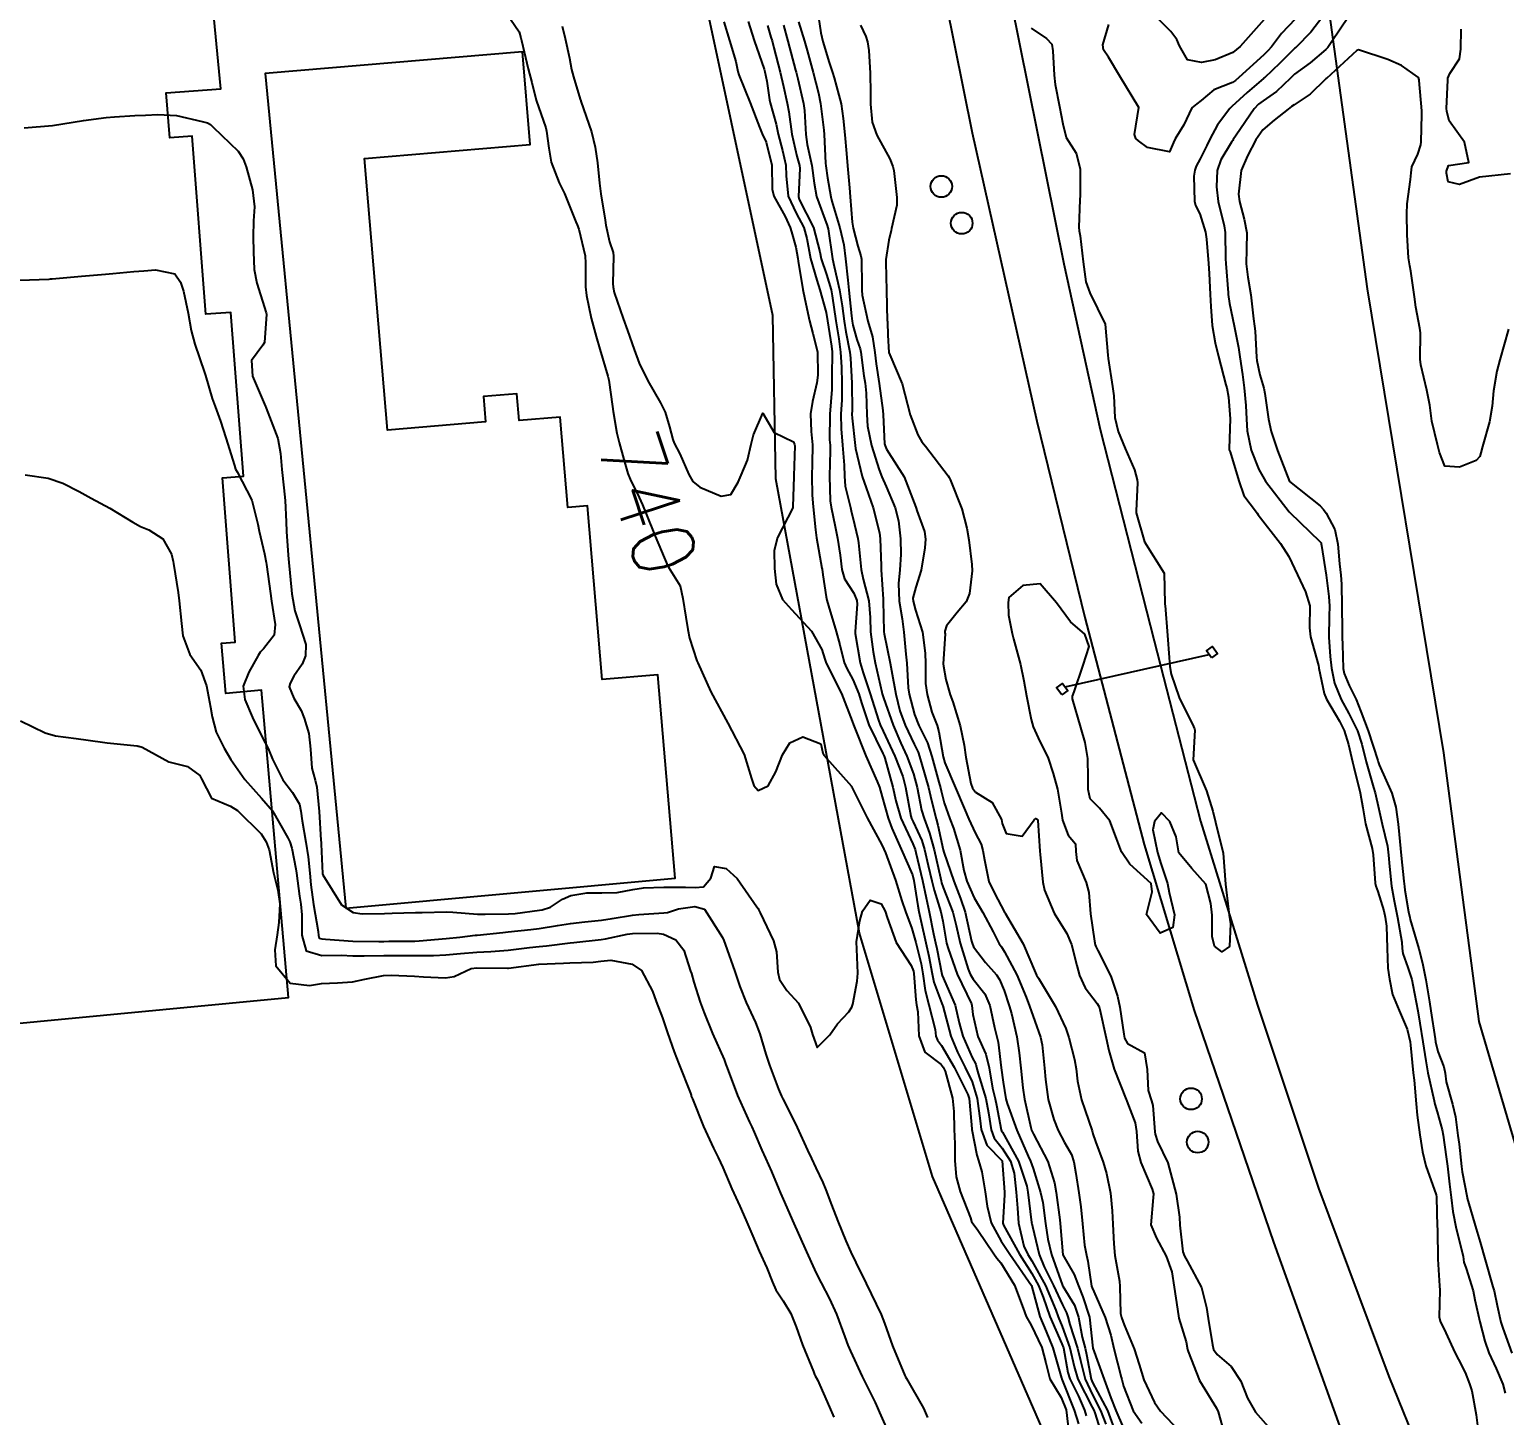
# Model space of a CAD drawing. Header units: metres. Extents: x 307586 to 320046, y 7427249 to 7434250.
# Drawn here: x 314312.2 to 314407.2, y 7432411.5 to 7432500.8 of the extents above; entities that cross this region are included whole.
import ezdxf
from ezdxf.enums import TextEntityAlignment as Align

# ---------------------------------------------------------------- set-up
doc = ezdxf.new("R2010")
doc.units = ezdxf.units.M
doc.header["$MEASUREMENT"] = 0
for name, color, linetype in [('Cotas', 45, 'Continuous'), ('Curvas de Nivel 1m', 11, 'Continuous'), ('Curvas de Nivel 5m', 15, 'Continuous'), ('Divisa', 42, 'FENCELINE2'), ('Edificações', 30, 'Continuous'), ('Linha Férrea', 20, 'Continuous'), ('Portico', 45, 'Continuous'), ('Postes', 20, 'Continuous')]:
    doc.layers.add(name, color=color, linetype=linetype)
doc.styles.add('Style-STANDARD', font='STANDARD.shx')
doc.linetypes.add('FENCELINE2', pattern='A,0.25,-0.1,[132,ltypeshp.shx,S=0.1,R=0,X=-0.1,Y=0],-0.1,1', length=1.45)

msp = doc.modelspace()

# ---------------------------------------------------------------- linework, layer by layer
at = {"layer": 'Curvas de Nivel 1m', "flags": 128}
for points, elevation in [([(314362.96, 7432502.048), (314363.169, 7432500.594), (314363.293, 7432500.044), (314363.693, 7432498.696), (314363.915, 7432498.038), (314364.024, 7432497.692), (314364.466, 7432496.032), (314364.613, 7432495.071), (314364.718, 7432494.029), (314364.822, 7432492.831), (314364.878, 7432492.027), (314365.012, 7432490.613), (314365.064, 7432490.025), (314365.188, 7432488.404), (314365.253, 7432488.023), (314365.551, 7432486.856), (314365.754, 7432486.226), (314365.784, 7432486.016), (314365.804, 7432484.294), (314365.809, 7432484.016), (314365.838, 7432483.696), (314366.204, 7432482.009), (314366.486, 7432481.008), (314366.637, 7432480.003), (314366.723, 7432479.258), (314366.927, 7432477.998), (314367.168, 7432476.252), (314367.19, 7432475.992), (314367.273, 7432474.123), (314367.302, 7432473.991), (314367.4, 7432473.774), (314368.528, 7432471.978), (314369.288, 7432470.037), (314369.305, 7432469.97), (314369.351, 7432469.813), (314369.84, 7432468.465), (314369.91, 7432467.961), (314369.878, 7432467.409), (314369.633, 7432465.965), (314369.292, 7432464.88), (314369.097, 7432464.159), (314369.107, 7432463.972), (314369.274, 7432463.384), (314369.718, 7432461.963), (314369.899, 7432460.62), (314369.904, 7432459.96), (314369.921, 7432458.661), (314370.018, 7432457.958), (314370.321, 7432456.828), (314370.657, 7432455.948), (314370.781, 7432455.548), (314371.055, 7432453.942), (314371.157, 7432453.555), (314371.854, 7432451.933), (314372.414, 7432450.633), (314372.701, 7432449.924), (314373.104, 7432449.034), (314373.49, 7432448.307), (314373.616, 7432447.912), (314373.704, 7432447.29), (314373.999, 7432445.906), (314374.342, 7432445.187), (314375.031, 7432443.89), (314375.043, 7432443.87), (314376.207, 7432441.878), (314376.994, 7432440.02), (314377.06, 7432439.869), (314377.185, 7432439.674), (314378.297, 7432437.857), (314378.952, 7432436.427), (314379.147, 7432435.847), (314379.514, 7432434.426), (314379.625, 7432433.839), (314379.717, 7432433.032), (314379.962, 7432431.834), (314380.201, 7432431.146), (314380.646, 7432429.823), (314380.698, 7432429.65), (314380.866, 7432429.148), (314381.358, 7432427.815), (314381.577, 7432427.078), (314381.832, 7432425.81), (314381.944, 7432424.677), (314381.994, 7432423.808), (314382.051, 7432422.54), (314382.122, 7432421.807), (314382.413, 7432420.147), (314382.444, 7432419.803), (314382.474, 7432418.064), (314382.542, 7432417.802), (314382.726, 7432417.334), (314383.365, 7432415.79), (314383.69, 7432414.782), (314383.986, 7432413.78), (314384.661, 7432412.313), (314385.055, 7432411.766), (314386.636, 7432410.09)], 733), ([(314356.906, 7432501.304), (314357.28, 7432500.116), (314357.693, 7432498.755), (314357.825, 7432498.109), (314357.89, 7432497.899), (314358.607, 7432496.101), (314359.218, 7432494.523), (314359.394, 7432494.092), (314359.635, 7432493.552), (314360.008, 7432492.084), (314360.038, 7432490.524), (314360.137, 7432490.082), (314360.878, 7432488.765), (314361.199, 7432488.065), (314361.269, 7432487.773), (314361.55, 7432486.786), (314361.687, 7432486.059), (314361.713, 7432485.887), (314362.008, 7432484.055), (314362.14, 7432483.427), (314362.445, 7432482.05), (314362.659, 7432481.222), (314362.947, 7432480.045), (314362.969, 7432478.534), (314362.898, 7432478.046), (314362.633, 7432476.846), (314362.51, 7432476.049), (314362.549, 7432474.911), (314362.626, 7432474.048), (314362.61, 7432472.822), (314362.591, 7432472.048), (314362.612, 7432470.796), (314362.664, 7432470.047), (314362.822, 7432468.561), (314362.881, 7432468.045), (314363.237, 7432466.107), (314363.252, 7432466.041), (314363.299, 7432465.662), (314363.504, 7432464.256), (314363.548, 7432464.036), (314363.65, 7432463.662), (314364.152, 7432462.027), (314364.388, 7432461.166), (314364.668, 7432460.018), (314364.839, 7432459.626), (314365.222, 7432458.93), (314365.616, 7432458.006), (314365.792, 7432457.416), (314366.251, 7432455.999), (314367.165, 7432454.154), (314367.246, 7432453.989), (314367.297, 7432453.852), (314367.808, 7432451.983), (314368, 7432451.106), (314368.323, 7432449.978), (314369.096, 7432448.326), (314369.21, 7432448.084), (314369.247, 7432447.968), (314369.294, 7432447.763), (314369.712, 7432445.96), (314369.949, 7432444.854), (314370.158, 7432443.953), (314370.436, 7432442.534), (314370.56, 7432441.947), (314370.641, 7432441.577), (314370.96, 7432439.94), (314370.967, 7432439.915), (314370.992, 7432439.851), (314371.815, 7432437.932), (314372.083, 7432436.802), (314372.313, 7432435.926), (314372.929, 7432434.562), (314373.148, 7432434.139), (314373.204, 7432433.916), (314373.299, 7432433.533), (314373.793, 7432431.907), (314373.975, 7432430.995), (314374.141, 7432429.901), (314374.34, 7432429.371), (314374.861, 7432428.706), (314375.386, 7432427.885), (314375.622, 7432427.102), (314375.764, 7432425.881), (314375.836, 7432424.856), (314375.915, 7432423.879), (314376.258, 7432422.398), (314376.516, 7432421.873), (314376.769, 7432421.454), (314377.655, 7432419.861), (314378.309, 7432418.282), (314378.464, 7432417.853), (314378.724, 7432417.231), (314379.218, 7432415.842), (314379.493, 7432414.64), (314379.736, 7432413.834), (314380.656, 7432412.015), (314380.754, 7432411.819), (314380.821, 7432411.649), (314381.399, 7432409.812)], 738), ([(314358.492, 7432501.336), (314358.869, 7432500.098), (314359.512, 7432498.266), (314359.565, 7432498.091), (314359.677, 7432497.496), (314359.864, 7432496.286), (314359.908, 7432496.086), (314360.291, 7432494.722), (314360.423, 7432494.078), (314360.691, 7432493.01), (314360.902, 7432492.071), (314360.927, 7432491.391), (314361.059, 7432490.068), (314361.577, 7432488.982), (314362.068, 7432488.055), (314362.262, 7432487.347), (314362.505, 7432486.05), (314362.907, 7432484.668), (314363.093, 7432484.044), (314363.501, 7432482.582), (314363.606, 7432482.039), (314363.857, 7432480.416), (314363.887, 7432480.036), (314363.878, 7432478.456), (314363.882, 7432478.036), (314363.871, 7432477.609), (314363.753, 7432476.035), (314363.732, 7432474.361), (314363.758, 7432474.035), (314363.773, 7432473.659), (314363.72, 7432472.035), (314363.77, 7432470.447), (314363.831, 7432470.033), (314364.099, 7432468.787), (314364.244, 7432468.026), (314364.407, 7432466.933), (314364.519, 7432466.022), (314364.699, 7432465.421), (314365.288, 7432464.495), (314365.496, 7432464.008), (314365.516, 7432463.771), (314365.374, 7432462.009), (314365.377, 7432461.883), (314365.71, 7432460.005), (314365.886, 7432459.344), (314366.347, 7432457.999), (314366.886, 7432456.294), (314366.992, 7432455.992), (314367.179, 7432455.593), (314367.945, 7432453.982), (314368.443, 7432452.678), (314368.628, 7432451.975), (314368.963, 7432450.123), (314369.003, 7432449.971), (314369.111, 7432449.747), (314369.678, 7432448.541), (314369.857, 7432447.959), (314370.088, 7432446.945), (314370.314, 7432445.951), (314370.462, 7432445.354), (314370.893, 7432443.942), (314371.034, 7432443.342), (314371.273, 7432441.937), (314371.363, 7432441.583), (314371.963, 7432439.93), (314372.869, 7432438.026), (314372.905, 7432437.921), (314372.964, 7432437.324), (314373.293, 7432435.915), (314373.791, 7432434.767), (314374.005, 7432433.904), (314374.226, 7432432.577), (314374.395, 7432431.897), (314374.484, 7432431.491), (314374.792, 7432429.891), (314374.815, 7432429.834), (314374.871, 7432429.748), (314375.915, 7432427.879), (314376.44, 7432426.263), (314376.505, 7432425.873), (314376.752, 7432423.922), (314376.763, 7432423.87), (314376.8, 7432423.677), (314377.234, 7432421.865), (314377.561, 7432421.066), (314378.17, 7432419.856), (314378.741, 7432418.625), (314378.995, 7432418.105), (314379.087, 7432417.845), (314379.215, 7432417.353), (314379.7, 7432415.835), (314379.895, 7432415.032), (314380.2, 7432413.827), (314380.668, 7432412.825), (314381.192, 7432411.815), (314381.525, 7432410.931)], 737), ([(314359.723, 7432501.084), (314359.953, 7432500.324), (314360.02, 7432500.085), (314360.145, 7432499.645), (314360.551, 7432498.077), (314360.75, 7432497.15), (314360.998, 7432496.07), (314361.102, 7432495.513), (314361.298, 7432494.065), (314361.622, 7432492.656), (314361.784, 7432492.058), (314361.809, 7432491.86), (314361.718, 7432490.059), (314361.777, 7432489.871), (314362.688, 7432488.049), (314363.1, 7432486.492), (314363.198, 7432486.043), (314363.533, 7432485.029), (314363.826, 7432484.037), (314363.899, 7432483.654), (314364.132, 7432482.034), (314364.324, 7432480.874), (314364.435, 7432480.03), (314364.489, 7432479.055), (314364.522, 7432478.029), (314364.516, 7432476.945), (314364.463, 7432476.024), (314364.469, 7432475.08), (314364.565, 7432474.023), (314364.674, 7432472.731), (314364.687, 7432472.02), (314364.739, 7432471.392), (314365.071, 7432470.014), (314365.129, 7432469.791), (314365.342, 7432468.912), (314365.555, 7432468.008), (314365.597, 7432467.739), (314365.775, 7432466.005), (314365.904, 7432465.397), (314366.253, 7432464), (314366.352, 7432462.914), (314366.369, 7432461.999), (314366.539, 7432460.698), (314366.675, 7432459.996), (314367.092, 7432458.113), (314367.126, 7432457.991), (314367.209, 7432457.739), (314367.822, 7432455.984), (314368.329, 7432454.821), (314368.713, 7432453.974), (314369.146, 7432452.834), (314369.385, 7432451.966), (314369.664, 7432450.508), (314369.824, 7432449.959), (314370.176, 7432449.026), (314370.466, 7432447.949), (314370.872, 7432446.137), (314370.912, 7432445.942), (314370.944, 7432445.824), (314371.059, 7432445.506), (314371.673, 7432443.934), (314371.892, 7432443.07), (314372.146, 7432441.929), (314372.666, 7432440.254), (314372.797, 7432439.922), (314372.99, 7432439.599), (314373.736, 7432438.664), (314374.068, 7432437.904), (314374.353, 7432436.498), (314374.501, 7432435.897), (314374.585, 7432435.541), (314374.797, 7432433.892), (314374.909, 7432432.964), (314375.099, 7432431.888), (314375.173, 7432431.605), (314375.793, 7432429.881), (314376.534, 7432428.195), (314376.674, 7432427.872), (314376.846, 7432427.411), (314377.326, 7432425.865), (314377.468, 7432425.212), (314377.654, 7432423.861), (314377.802, 7432422.846), (314378.037, 7432421.857), (314378.732, 7432419.871), (314378.74, 7432419.85), (314378.753, 7432419.83), (314379.506, 7432418.604), (314379.78, 7432417.834), (314380.017, 7432416.527), (314380.197, 7432415.828), (314380.297, 7432415.425), (314380.596, 7432413.821), (314380.68, 7432413.608), (314381.636, 7432411.81), (314382.215, 7432410.226)], 736), ([(314361.725, 7432501.309), (314362.12, 7432500.056), (314362.291, 7432499.468), (314362.672, 7432498.05), (314363.009, 7432496.707), (314363.136, 7432496.045), (314363.35, 7432494.339), (314363.373, 7432494.043), (314363.463, 7432492.193), (314363.482, 7432492.041), (314363.605, 7432491.26), (314363.804, 7432490.038), (314363.879, 7432489.747), (314364.395, 7432488.032), (314364.652, 7432486.928), (314364.766, 7432486.028), (314364.897, 7432484.659), (314364.975, 7432484.025), (314365.152, 7432482.37), (314365.192, 7432482.023), (314365.238, 7432481.77), (314365.481, 7432480.847), (314365.694, 7432480.236), (314365.741, 7432480.016), (314365.943, 7432478.498), (314366.016, 7432478.012), (314366.085, 7432477.369), (314366.128, 7432476.003), (314366.176, 7432475.242), (314366.423, 7432474), (314366.927, 7432472.447), (314367.095, 7432471.993), (314367.367, 7432471.371), (314367.957, 7432469.984), (314368.179, 7432469.148), (314368.309, 7432467.98), (314368.325, 7432466.973), (314368.253, 7432465.981), (314368.168, 7432465.108), (314368.218, 7432463.981), (314368.418, 7432462.826), (314368.524, 7432461.977), (314368.651, 7432460.564), (314368.707, 7432459.975), (314368.796, 7432458.395), (314368.859, 7432457.974), (314369.193, 7432456.671), (314369.486, 7432455.965), (314370.05, 7432454.835), (314370.325, 7432453.953), (314370.773, 7432452.311), (314370.879, 7432451.944), (314370.929, 7432451.741), (314371.123, 7432450.975), (314371.475, 7432449.936), (314371.71, 7432449.331), (314372.141, 7432447.93), (314372.384, 7432446.616), (314372.578, 7432445.925), (314373.052, 7432444.855), (314373.4, 7432444.268), (314373.612, 7432443.911), (314374.265, 7432442.661), (314374.654, 7432441.895), (314374.801, 7432441.683), (314375.008, 7432441.376), (314375.792, 7432439.882), (314376.4, 7432438.454), (314376.609, 7432437.874), (314376.958, 7432436.901), (314377.327, 7432435.866), (314377.434, 7432435.369), (314377.585, 7432433.863), (314377.64, 7432433.135), (314377.82, 7432431.861), (314378.18, 7432430.557), (314378.456, 7432429.854), (314378.865, 7432429.09), (314379.316, 7432428.302), (314379.472, 7432427.841), (314379.604, 7432427.077), (314379.803, 7432425.835), (314379.926, 7432424.945), (314380.035, 7432423.832), (314380.149, 7432422.463), (314380.28, 7432421.827), (314380.377, 7432421.434), (314380.614, 7432419.822), (314380.645, 7432419.715), (314380.75, 7432419.487), (314381.492, 7432417.812), (314381.855, 7432416.67), (314382.051, 7432415.807), (314382.529, 7432413.957), (314382.572, 7432413.801), (314382.677, 7432413.377), (314383.305, 7432411.79), (314383.859, 7432410.995)], 734), ([(314365.724, 7432501.095), (314366.076, 7432500.374), (314366.174, 7432500.013), (314366.26, 7432499.456), (314366.35, 7432498.01), (314366.368, 7432496.708), (314366.377, 7432496.009), (314366.485, 7432494.842), (314366.777, 7432494.003), (314367.62, 7432492.485), (314367.816, 7432491.988), (314367.864, 7432491.734), (314368.07, 7432489.985), (314368.075, 7432489.499), (314367.729, 7432487.988), (314367.69, 7432487.86), (314367.555, 7432487.229), (314367.364, 7432485.993), (314367.357, 7432485.809), (314367.404, 7432483.992), (314367.448, 7432482.036), (314367.454, 7432481.991), (314367.46, 7432481.958), (314367.484, 7432481.108), (314367.559, 7432479.989), (314367.605, 7432479.855), (314368.401, 7432477.981), (314368.755, 7432476.655), (314368.933, 7432475.975), (314369.41, 7432474.693), (314369.68, 7432474.241), (314369.922, 7432473.962), (314371.375, 7432472.055), (314371.437, 7432471.939), (314371.493, 7432471.818), (314372.254, 7432469.931), (314372.584, 7432468.684), (314372.706, 7432467.926), (314372.897, 7432466.336), (314372.91, 7432465.924), (314372.751, 7432464.463), (314372.533, 7432463.927), (314371.963, 7432463.243), (314371.26, 7432462.391), (314371.149, 7432462.047), (314371.166, 7432461.941), (314371.173, 7432461.862), (314371.061, 7432459.943), (314371.066, 7432459.777), (314371.223, 7432458.927), (314371.511, 7432457.937), (314371.663, 7432457.478), (314372.149, 7432455.93), (314372.399, 7432454.699), (314372.521, 7432453.926), (314372.834, 7432452.226), (314372.938, 7432451.922), (314373.13, 7432451.665), (314374.205, 7432450.985), (314374.8, 7432449.895), (314374.863, 7432449.646), (314375.104, 7432449.002), (314376.15, 7432448.832), (314376.911, 7432449.872), (314377.018, 7432449.967), (314377.114, 7432449.931), (314377.144, 7432449.87), (314377.15, 7432449.833), (314377.286, 7432447.868), (314377.306, 7432447.652), (314377.478, 7432445.866), (314377.58, 7432445.342), (314378.199, 7432443.858), (314379.023, 7432442.554), (314379.321, 7432441.845), (314379.655, 7432440.496), (314379.836, 7432439.837), (314380.197, 7432439.044), (314380.975, 7432438.036), (314381.096, 7432437.819), (314381.138, 7432437.65), (314381.549, 7432435.814), (314381.733, 7432435.013), (314382.066, 7432433.809), (314382.85, 7432431.844), (314382.87, 7432431.8), (314382.892, 7432431.75), (314383.432, 7432430.345), (314383.52, 7432429.79), (314383.602, 7432428.53), (314383.791, 7432427.786), (314384.518, 7432426.084), (314384.607, 7432425.773), (314384.579, 7432425.532), (314384.44, 7432423.775), (314384.79, 7432422.907), (314385.423, 7432421.764), (314385.788, 7432420.735), (314385.939, 7432419.758), (314386.154, 7432418.341), (314386.236, 7432417.755), (314386.71, 7432416.236), (314386.807, 7432415.749), (314386.835, 7432415.615), (314387.569, 7432413.741), (314388.656, 7432411.963), (314388.764, 7432411.728), (314389.177, 7432410.26)], 732), ([(314393.731, 7432501.489), (314392.849, 7432500.561), (314392.2, 7432499.695), (314391.976, 7432499.432), (314391.708, 7432499.18), (314390.106, 7432497.724), (314389.888, 7432497.529), (314389.688, 7432497.408), (314388.5, 7432496.922), (314387.67, 7432496.245), (314387.404, 7432496.017), (314387.073, 7432495.759), (314386.552, 7432494.666), (314385.994, 7432493.775), (314385.885, 7432493.53), (314385.63, 7432492.922), (314384.218, 7432493.21), (314383.64, 7432493.632), (314383.47, 7432493.802), (314383.392, 7432494.056), (314383.663, 7432495.8), (314382.435, 7432497.813), (314381.705, 7432499.04), (314381.392, 7432499.507), (314381.339, 7432499.826), (314381.726, 7432501.149)], 731), ([(314391.73, 7432501.458), (314390.201, 7432499.723), (314389.709, 7432499.335), (314388.58, 7432498.866), (314387.702, 7432498.692), (314386.8, 7432498.86), (314386.277, 7432499.772), (314386.11, 7432500.167), (314385.722, 7432500.688), (314384.618, 7432501.791)], 732), ([(314397.167, 7432501.638), (314396.1, 7432500.037), (314395.842, 7432499.658), (314395.711, 7432499.518), (314394.697, 7432498.676), (314393.695, 7432497.938), (314393.557, 7432497.819), (314393.426, 7432497.683), (314392.541, 7432496.83), (314391.671, 7432496.23), (314391.367, 7432496.005), (314391.101, 7432495.708), (314389.931, 7432494.011), (314389.747, 7432493.728), (314389.709, 7432493.661), (314389.64, 7432493.56), (314388.943, 7432492.417), (314388.715, 7432491.739), (314388.67, 7432490.671), (314388.779, 7432489.738), (314389.15, 7432488.162), (314389.219, 7432487.734), (314389.249, 7432486.032), (314389.263, 7432485.733), (314389.409, 7432483.846), (314389.422, 7432483.731), (314389.514, 7432483.148), (314389.801, 7432481.725), (314390.084, 7432480.326), (314390.174, 7432479.719), (314390.331, 7432478.586), (314390.453, 7432477.715), (314390.558, 7432476.591), (314390.601, 7432475.712), (314390.649, 7432474.945), (314390.911, 7432473.707), (314391.384, 7432472.463), (314391.823, 7432471.696), (314393.353, 7432469.729), (314393.397, 7432469.68), (314395.335, 7432467.825), (314395.404, 7432467.729), (314395.418, 7432467.659), (314395.432, 7432467.558), (314395.729, 7432465.654), (314395.91, 7432464.271), (314395.939, 7432463.65), (314395.927, 7432462.996), (314395.913, 7432461.65), (314395.999, 7432460.407), (314396.076, 7432459.647), (314396.266, 7432458.682), (314396.697, 7432457.635), (314397.2, 7432456.738), (314397.757, 7432455.624), (314398.031, 7432454.765), (314398.302, 7432453.619), (314398.792, 7432451.959), (314398.888, 7432451.612), (314399.123, 7432450.571), (314399.299, 7432449.791), (314399.343, 7432449.607), (314399.679, 7432448.182), (314399.758, 7432447.6), (314399.813, 7432446.868), (314399.946, 7432445.597), (314400.118, 7432444.659), (314400.33, 7432443.591), (314400.606, 7432442), (314400.64, 7432441.586), (314400.681, 7432441.256), (314401.001, 7432440.361), (314401.247, 7432439.577), (314401.322, 7432439.244), (314401.631, 7432437.573), (314401.769, 7432436.763), (314401.968, 7432435.57), (314402.16, 7432434.338), (314402.295, 7432433.566), (314402.698, 7432431.76), (314402.746, 7432431.561), (314402.888, 7432431.053), (314403.211, 7432429.889), (314403.274, 7432429.554), (314403.469, 7432428.161), (314403.548, 7432427.55), (314403.69, 7432426.401), (314403.792, 7432425.545), (314403.898, 7432424.628), (314404.11, 7432423.54), (314404.556, 7432421.754), (314404.59, 7432421.533), (314404.616, 7432421.377), (314404.767, 7432420.954), (314405.197, 7432419.526), (314405.324, 7432418.947), (314405.63, 7432417.521), (314405.96, 7432416.272), (314406.217, 7432415.515), (314406.693, 7432414.508), (314407.112, 7432413.506), (314407.261, 7432412.917)], 729), ([(314346.505, 7432501.033), (314346.692, 7432500.245), (314346.959, 7432498.976), (314347.099, 7432498.239), (314347.218, 7432497.776), (314347.664, 7432496.318), (314347.691, 7432496.23), (314347.703, 7432496.189), (314348.38, 7432494.223), (314348.625, 7432493.223), (314348.768, 7432492.218), (314348.9, 7432490.917), (314348.997, 7432490.216), (314349.259, 7432488.521), (314349.311, 7432488.213), (314349.552, 7432487.131), (314349.779, 7432486.44), (314349.807, 7432486.206), (314349.77, 7432484.451), (314349.775, 7432484.206), (314349.849, 7432483.873), (314350.432, 7432482.196), (314350.709, 7432481.415), (314351.146, 7432480.185), (314351.46, 7432479.319), (314352.012, 7432478.174), (314352.834, 7432476.761), (314353.126, 7432476.163), (314353.413, 7432475.2), (314353.632, 7432474.383), (314353.721, 7432474.155), (314354.081, 7432473.461), (314354.668, 7432472.141), (314354.919, 7432471.688), (314355.365, 7432471.328), (314356.743, 7432470.733), (314357.36, 7432470.84), (314357.828, 7432471.646), (314358.037, 7432472.103), (314358.435, 7432473.052), (314358.681, 7432474.097), (314358.822, 7432474.682), (314359.423, 7432476.09), (314360.166, 7432474.834), (314361.405, 7432474.243), (314361.478, 7432474.059), (314361.486, 7432473.975), (314361.432, 7432472.059), (314361.432, 7432472), (314361.369, 7432470.06), (314361.352, 7432469.998), (314360.369, 7432468.074), (314360.167, 7432467.231), (314360.176, 7432466.077), (314360.288, 7432465.07), (314360.703, 7432464.069), (314361.274, 7432463.437), (314362.559, 7432462.047), (314363.241, 7432460.865), (314363.432, 7432460.234), (314363.497, 7432460.036), (314364.062, 7432458.868), (314364.498, 7432458.021), (314365.186, 7432456.237), (314365.261, 7432456.009), (314365.306, 7432455.885), (314366.072, 7432454.001), (314366.789, 7432452.342), (314366.938, 7432451.992), (314367.127, 7432451.367), (314367.516, 7432449.986), (314367.747, 7432449.343), (314368.339, 7432447.978), (314369.068, 7432446.337), (314369.163, 7432445.968), (314369.408, 7432444.326), (314369.476, 7432443.963), (314369.602, 7432443.394), (314369.93, 7432441.956), (314370.133, 7432441.082), (314370.338, 7432439.95), (314370.452, 7432439.413), (314370.974, 7432438.04), (314371.013, 7432437.94), (314371.03, 7432437.881), (314371.549, 7432435.934), (314371.968, 7432434.894), (314372.466, 7432433.925), (314372.909, 7432432.993), (314373.246, 7432431.915), (314373.444, 7432430.476), (314373.509, 7432429.91), (314373.864, 7432428.906), (314374.853, 7432427.898), (314375.002, 7432425.888), (314375.003, 7432425.706), (314374.903, 7432423.889), (314374.941, 7432423.749), (314375.961, 7432421.878), (314376.761, 7432420.634), (314377.205, 7432419.865), (314377.497, 7432419.111), (314377.918, 7432417.858), (314378.707, 7432416.113), (314378.795, 7432415.849), (314379.093, 7432414.25), (314379.219, 7432413.842), (314379.77, 7432412.73), (314380.151, 7432411.828), (314380.277, 7432411.454)], 739), ([(314376.731, 7432500.893), (314377.717, 7432500.234), (314378.051, 7432499.867), (314378.127, 7432499.447), (314378.203, 7432497.865), (314378.273, 7432497.275), (314378.556, 7432495.861), (314378.763, 7432494.748), (314378.984, 7432493.857), (314379.628, 7432492.844), (314379.886, 7432491.846), (314379.875, 7432490.125), (314379.856, 7432489.846), (314379.796, 7432488.067), (314379.819, 7432487.846), (314379.886, 7432487.527), (314380.067, 7432485.842), (314380.235, 7432484.545), (314380.494, 7432483.835), (314381.493, 7432481.82), (314381.661, 7432479.818), (314381.686, 7432479.603), (314381.972, 7432477.815), (314382.043, 7432477.215), (314382.117, 7432475.813), (314382.322, 7432474.903), (314382.771, 7432473.806), (314383.382, 7432472.427), (314383.553, 7432471.798), (314383.572, 7432471.597), (314383.488, 7432469.799), (314383.488, 7432469.662), (314384.021, 7432467.793), (314385.303, 7432465.78), (314385.327, 7432463.813), (314385.337, 7432463.769), (314385.349, 7432463.702), (314385.505, 7432461.767), (314385.529, 7432461.488), (314385.653, 7432459.766), (314385.734, 7432459.259), (314386.25, 7432457.76), (314387.185, 7432455.883), (314387.249, 7432455.749), (314387.275, 7432455.656), (314387.163, 7432453.75), (314388.017, 7432451.741), (314388.424, 7432450.432), (314388.609, 7432449.735), (314389.093, 7432447.73), (314389.248, 7432445.727), (314389.429, 7432444.106), (314389.493, 7432443.723), (314389.579, 7432443.178), (314389.495, 7432441.723), (314389.009, 7432441.366), (314388.544, 7432441.735), (314388.391, 7432442.368), (314388.378, 7432443.737), (314388.302, 7432444.486), (314387.982, 7432445.741), (314387.078, 7432446.75), (314386.243, 7432447.758), (314386.07, 7432448.793), (314385.652, 7432449.765), (314385.118, 7432450.328), (314384.668, 7432449.777), (314384.566, 7432449.236), (314384.86, 7432447.773), (314385.082, 7432447.057), (314385.498, 7432445.766), (314385.617, 7432445.205), (314385.954, 7432443.761), (314385.851, 7432442.942), (314385.025, 7432442.579), (314384.155, 7432443.783), (314384.525, 7432445.245), (314384.457, 7432445.779), (314383.081, 7432447.021), (314382.544, 7432447.805), (314382.232, 7432448.678), (314381.797, 7432449.813), (314381.121, 7432450.629), (314380.532, 7432451.234), (314380.392, 7432451.831), (314380.394, 7432452.581), (314380.364, 7432453.832), (314380.212, 7432454.873), (314379.925, 7432455.839), (314379.387, 7432457.671), (314379.384, 7432457.847), (314379.488, 7432458.119), (314380.072, 7432459.837), (314380.456, 7432461.043), (314380.179, 7432461.836), (314379.265, 7432462.645), (314378.358, 7432463.859), (314377.295, 7432465.084), (314376.184, 7432464.991), (314375.286, 7432464.208), (314375.231, 7432463.891), (314375.271, 7432463.071), (314375.495, 7432461.888), (314375.589, 7432461.547), (314376.044, 7432459.882), (314376.256, 7432458.847), (314376.428, 7432457.878), (314376.718, 7432456.347), (314376.843, 7432455.873), (314377.176, 7432455.168), (314377.82, 7432453.863), (314378.145, 7432452.863), (314378.412, 7432451.857), (314378.671, 7432450.301), (314378.751, 7432449.854), (314379.103, 7432448.899), (314379.588, 7432448.332), (314379.59, 7432447.843), (314379.674, 7432447.251), (314380.267, 7432445.832), (314380.43, 7432445.203), (314380.552, 7432443.827), (314380.793, 7432442.047), (314380.853, 7432441.822), (314380.894, 7432441.704), (314381.009, 7432441.453), (314381.856, 7432439.811), (314382.281, 7432438.506), (314382.443, 7432437.805), (314382.696, 7432436.053), (314382.747, 7432435.802), (314382.94, 7432435.461), (314384.018, 7432434.868), (314384.208, 7432433.781), (314384.261, 7432432.422), (314384.487, 7432431.776), (314384.572, 7432431.457), (314384.696, 7432429.773), (314384.712, 7432429.614), (314384.867, 7432429.143), (314385.519, 7432427.763), (314385.785, 7432426.814), (314386.063, 7432425.758), (314386.289, 7432424.274), (314386.299, 7432423.755), (314386.503, 7432422.026), (314386.606, 7432421.752), (314386.77, 7432421.455), (314387.697, 7432419.741), (314388.026, 7432418.451), (314388.125, 7432417.736), (314388.4, 7432416.04), (314388.482, 7432415.732), (314388.7, 7432415.41), (314389.619, 7432414.643), (314390.233, 7432413.707), (314390.667, 7432412.606), (314391.17, 7432411.695), (314392.637, 7432410.044)], 731), ([(314407.613, 7432491.51), (314405.61, 7432491.295), (314404.328, 7432490.831), (314403.607, 7432490.996), (314403.485, 7432491.561), (314403.492, 7432491.684), (314403.62, 7432492.053), (314404.932, 7432492.239), (314404.656, 7432493.55), (314403.657, 7432494.929), (314403.505, 7432495.562), (314403.498, 7432495.729), (314403.57, 7432497.561), (314403.583, 7432497.672), (314403.697, 7432497.973), (314404.327, 7432498.933), (314404.42, 7432499.553), (314404.443, 7432500.835)], 729), ([(314407.493, 7432481.51), (314406.916, 7432479.518), (314406.738, 7432478.793), (314406.524, 7432477.524), (314406.423, 7432476.54), (314406.266, 7432475.527), (314405.811, 7432473.938), (314405.707, 7432473.535), (314405.633, 7432473.303), (314405.395, 7432473.038), (314404.32, 7432472.619), (314403.39, 7432472.67), (314403.034, 7432473.564), (314402.901, 7432474.072), (314402.552, 7432475.569), (314402.408, 7432476.601), (314402.231, 7432477.572), (314401.834, 7432479.211), (314401.787, 7432479.577), (314401.807, 7432481.259), (314401.771, 7432481.577), (314401.513, 7432482.93), (314401.418, 7432483.582), (314401.197, 7432485.243), (314401.133, 7432485.586), (314401.04, 7432486.098), (314400.956, 7432487.589), (314400.942, 7432488.945), (314400.956, 7432489.59), (314401.172, 7432491.15), (314401.207, 7432491.586), (314401.247, 7432491.957), (314401.631, 7432492.789), (314401.835, 7432493.384), (314401.864, 7432493.578), (314401.909, 7432495.329), (314401.894, 7432495.578), (314401.732, 7432497.54), (314401.729, 7432497.58), (314401.694, 7432497.722), (314400.595, 7432498.489), (314399.706, 7432498.89), (314397.825, 7432499.516), (314397.711, 7432499.461), (314395.746, 7432497.659), (314395.717, 7432497.635), (314395.692, 7432497.612), (314394.694, 7432496.653), (314393.667, 7432495.957), (314393.501, 7432495.847), (314393.288, 7432495.684), (314392.378, 7432494.971), (314391.649, 7432494.347), (314391.199, 7432493.707), (314390.665, 7432492.677), (314390.255, 7432491.72), (314390.086, 7432490.211), (314390.149, 7432489.722), (314390.447, 7432488.583), (314390.615, 7432487.714), (314390.603, 7432486.669), (314390.583, 7432485.714), (314390.685, 7432484.863), (314390.889, 7432483.71), (314391.047, 7432482.159), (314391.112, 7432481.706), (314391.156, 7432481.371), (314391.239, 7432479.704), (314391.26, 7432479.492), (314391.461, 7432478.556), (314391.707, 7432477.697), (314391.783, 7432477.361), (314392.01, 7432475.694), (314392.19, 7432474.917), (314392.608, 7432473.688), (314393.373, 7432471.68), (314395.357, 7432470.111), (314395.572, 7432469.874), (314395.726, 7432469.654), (314396.296, 7432468.6), (314396.491, 7432467.643), (314396.583, 7432466.372), (314396.677, 7432465.639), (314396.727, 7432465.068), (314396.752, 7432463.638), (314396.757, 7432462.141), (314396.768, 7432461.637), (314396.782, 7432461.171), (314396.835, 7432459.636), (314396.897, 7432459.301), (314397.222, 7432458.534), (314397.667, 7432457.625), (314397.97, 7432456.854), (314398.446, 7432455.617), (314399.063, 7432453.712), (314399.093, 7432453.611), (314399.16, 7432453.421), (314399.968, 7432451.597), (314400.216, 7432450.686), (314400.371, 7432449.591), (314400.449, 7432448.933), (314400.575, 7432447.588), (314400.729, 7432445.924), (314400.772, 7432445.584), (314400.811, 7432445.335), (314401.047, 7432443.948), (314401.121, 7432443.579), (314401.158, 7432443.462), (314401.712, 7432441.573), (314401.94, 7432440.634), (314402.164, 7432439.568), (314402.403, 7432438.141), (314402.489, 7432437.565), (314402.755, 7432435.753), (314402.786, 7432435.562), (314402.937, 7432434.941), (314403.322, 7432433.949), (314403.394, 7432433.553), (314403.476, 7432432.99), (314403.878, 7432431.545), (314404.071, 7432430.728), (314404.23, 7432429.54), (314404.295, 7432428.966), (314404.462, 7432427.536), (314404.509, 7432427.197), (314404.812, 7432425.53), (314404.822, 7432425.486), (314405.398, 7432423.524), (314405.649, 7432422.663), (314405.985, 7432421.518), (314406.485, 7432419.784), (314406.551, 7432419.512), (314406.744, 7432418.569), (314406.993, 7432417.507), (314407.119, 7432417.114), (314407.697, 7432415.5)], 728), ([(314311.822, 7432494.476), (314313.643, 7432494.64), (314315.646, 7432494.961), (314317.104, 7432495.14), (314317.649, 7432495.189), (314318.95, 7432495.277), (314319.65, 7432495.297), (314320.428, 7432495.336), (314321.65, 7432495.283), (314323.285, 7432494.886), (314323.646, 7432494.801), (314323.832, 7432494.705), (314324.013, 7432494.514), (314325.62, 7432492.984), (314325.945, 7432492.487), (314326.12, 7432491.973), (314326.532, 7432490.481), (314326.658, 7432489.398), (314326.609, 7432488.48), (314326.578, 7432487.455), (314326.596, 7432486.479), (314326.656, 7432485.355), (314326.812, 7432484.477), (314327.42, 7432482.545), (314327.432, 7432482.471), (314327.304, 7432480.643), (314327.203, 7432480.473), (314326.465, 7432479.473), (314326.546, 7432478.479), (314327.37, 7432476.524), (314327.395, 7432476.47), (314327.422, 7432476.41), (314328.176, 7432474.462), (314328.352, 7432473.497), (314328.423, 7432472.46), (314328.549, 7432471.27), (314328.638, 7432470.457), (314328.709, 7432469.08), (314328.728, 7432468.456), (314328.83, 7432466.932), (314328.874, 7432466.454), (314329.047, 7432464.691), (314329.075, 7432464.452), (314329.266, 7432463.354), (314329.577, 7432462.445), (314329.974, 7432461.173), (314329.95, 7432460.439), (314329.747, 7432459.921), (314329.213, 7432459.128), (314328.962, 7432458.697), (314328.905, 7432458.453), (314329.196, 7432457.73), (314329.671, 7432456.926), (314329.869, 7432456.44), (314330.17, 7432455.432), (314330.284, 7432454.433), (314330.368, 7432453.208), (314330.576, 7432452.428), (314330.684, 7432451.982), (314330.833, 7432450.424), (314330.933, 7432448.574), (314330.955, 7432448.422), (314330.968, 7432448.308), (314331.049, 7432446.42), (314331.047, 7432446.404), (314331.062, 7432446.325), (314332.266, 7432444.408), (314333.035, 7432443.9), (314333.615, 7432443.81), (314335.035, 7432443.851), (314335.541, 7432443.859), (314337.036, 7432443.903), (314337.466, 7432443.916), (314339.037, 7432443.938), (314339.44, 7432443.921), (314341.035, 7432443.805), (314341.537, 7432443.793), (314343.036, 7432443.811), (314343.469, 7432443.841), (314345.04, 7432444.054), (314345.21, 7432444.079), (314345.737, 7432444.243), (314346.51, 7432444.773), (314347.051, 7432445.009), (314348.094, 7432445.178), (314349.053, 7432445.17), (314350.051, 7432445.193), (314351.055, 7432445.384), (314351.732, 7432445.498), (314353.057, 7432445.544), (314354.452, 7432445.534), (314355.057, 7432445.517), (314355.613, 7432445.569), (314356.082, 7432446.12), (314356.32, 7432446.872), (314357.072, 7432446.735), (314357.773, 7432446.103), (314359.045, 7432444.276), (314359.122, 7432444.167), (314359.158, 7432444.088), (314359.25, 7432443.876), (314360.119, 7432442.073), (314360.307, 7432441.371), (314360.397, 7432440.069), (314360.503, 7432439.582), (314360.981, 7432438.869), (314361.717, 7432438.053), (314362.499, 7432436.496), (314362.621, 7432436.043), (314362.935, 7432435.205), (314363.754, 7432436.028), (314364.24, 7432436.735), (314364.965, 7432437.513), (314365.164, 7432437.814), (314365.224, 7432438.007), (314365.506, 7432439.487), (314365.557, 7432440.004), (314365.476, 7432441.537), (314365.465, 7432442.005), (314365.679, 7432443.358), (314365.861, 7432444.002), (314366.339, 7432444.708), (314367.048, 7432444.459), (314367.306, 7432443.987), (314367.431, 7432443.592), (314368.03, 7432441.98), (314368.998, 7432440.487), (314369.141, 7432440.114), (314369.162, 7432439.967), (314369.286, 7432438.275), (314369.342, 7432437.964), (314369.428, 7432437.501), (314369.482, 7432435.962), (314369.876, 7432434.9), (314370.925, 7432434.107), (314371.061, 7432433.939), (314371.174, 7432433.683), (314371.643, 7432431.932), (314371.733, 7432431.083), (314371.759, 7432429.931), (314371.807, 7432428.987), (314371.812, 7432427.93), (314371.898, 7432426.868), (314372.152, 7432425.927), (314372.806, 7432424.233), (314372.879, 7432423.994), (314372.921, 7432423.918), (314373.286, 7432423.422), (314374.312, 7432421.897), (314374.502, 7432421.626), (314374.767, 7432421.316), (314375.64, 7432419.881), (314376.202, 7432418.411), (314376.408, 7432417.873), (314376.725, 7432417.318), (314377.419, 7432415.863), (314377.67, 7432414.883), (314377.935, 7432413.857), (314378.665, 7432412.656), (314378.977, 7432411.845), (314379.158, 7432410.362)], 741), ([(314311.523, 7432484.66), (314313.433, 7432484.732), (314313.524, 7432484.737), (314313.635, 7432484.749), (314315.526, 7432484.913), (314317.073, 7432485.049), (314317.528, 7432485.09), (314318.893, 7432485.213), (314319.53, 7432485.269), (314320.296, 7432485.324), (314321.528, 7432485.064), (314321.902, 7432484.536), (314322.09, 7432483.958), (314322.4, 7432482.531), (314322.583, 7432481.427), (314322.816, 7432480.527), (314323.446, 7432478.701), (314323.502, 7432478.519), (314323.948, 7432477.032), (314324.134, 7432476.509), (314324.473, 7432475.564), (314324.813, 7432474.499), (314325.376, 7432472.714), (314325.452, 7432472.489), (314325.544, 7432472.316), (314326.491, 7432470.479), (314326.878, 7432468.926), (314326.958, 7432468.474), (314327.308, 7432467.025), (314327.417, 7432466.469), (314327.437, 7432466.333), (314327.692, 7432464.466), (314327.767, 7432463.973), (314327.997, 7432462.463), (314327.926, 7432461.784), (314327.237, 7432460.891), (314327.022, 7432460.685), (314326.894, 7432460.473), (314326.297, 7432459.399), (314325.937, 7432458.483), (314326.041, 7432457.635), (314326.54, 7432456.476), (314327.17, 7432455.216), (314327.544, 7432454.466), (314327.823, 7432453.793), (314328.489, 7432452.456), (314329.125, 7432451.63), (314329.571, 7432450.896), (314329.663, 7432450.442), (314329.731, 7432449.814), (314329.983, 7432448.437), (314330.129, 7432447.489), (314330.229, 7432446.433), (314330.304, 7432445.679), (314330.473, 7432444.429), (314330.767, 7432442.674), (314330.788, 7432442.423), (314330.835, 7432442.246), (314331.011, 7432442.199), (314331.238, 7432442.19), (314333.009, 7432442.055), (314334.673, 7432442.038), (314335.01, 7432442.045), (314335.329, 7432442.047), (314337.01, 7432442.064), (314337.282, 7432442.075), (314339.012, 7432442.225), (314339.908, 7432442.317), (314340.882, 7432442.434), (314341.015, 7432442.449), (314342.677, 7432442.625), (314343.019, 7432442.655), (314344.47, 7432442.81), (314345.022, 7432442.884), (314346.2, 7432443.064), (314347.027, 7432443.19), (314347.956, 7432443.294), (314349.031, 7432443.41), (314349.714, 7432443.519), (314351.036, 7432443.725), (314351.443, 7432443.77), (314353.039, 7432443.888), (314353.281, 7432443.915), (314353.992, 7432444.146), (314355.044, 7432444.284), (314355.673, 7432444.124), (314356.838, 7432442.29), (314356.914, 7432442.111), (314357.01, 7432441.855), (314357.614, 7432440.104), (314357.945, 7432439.139), (314358.364, 7432438.096), (314358.954, 7432436.818), (314359.233, 7432436.086), (314359.622, 7432434.772), (314359.853, 7432434.076), (314360.448, 7432432.518), (314360.633, 7432432.064), (314360.715, 7432431.886), (314360.888, 7432431.567), (314361.646, 7432430.052), (314362.317, 7432428.587), (314362.558, 7432428.043), (314362.844, 7432427.442), (314363.296, 7432426.499), (314363.483, 7432426.03), (314363.852, 7432425.063), (314364.263, 7432424.018), (314364.784, 7432422.743), (314365.105, 7432422.007), (314365.422, 7432421.348), (314366.091, 7432419.997), (314366.74, 7432418.671), (314367.063, 7432417.987), (314367.263, 7432417.446), (314367.793, 7432415.979), (314368.583, 7432414.072), (314368.628, 7432413.971), (314368.682, 7432413.876), (314369.793, 7432411.953), (314370.044, 7432411.346)], 742), ([(314311.897, 7432472.125), (314313.366, 7432471.899), (314314.316, 7432471.579), (314315.357, 7432471.034), (314316.151, 7432470.602), (314317.343, 7432469.958), (314318.832, 7432469.073), (314319.326, 7432468.795), (314319.854, 7432468.562), (314320.755, 7432467.986), (314321.308, 7432466.999), (314321.425, 7432466.539), (314321.451, 7432466.389), (314321.742, 7432464.535), (314321.809, 7432464.001), (314321.96, 7432462.533), (314322.046, 7432461.731), (314322.506, 7432460.527), (314323.218, 7432459.516), (314323.574, 7432458.514), (314323.826, 7432457.147), (314323.933, 7432456.509), (314324.194, 7432455.526), (314324.708, 7432454.497), (314325.152, 7432453.774), (314326.034, 7432452.481), (314327.121, 7432451.277), (314327.817, 7432450.463), (314328.824, 7432448.716), (314328.954, 7432448.451), (314329.079, 7432448.049), (314329.338, 7432446.718), (314329.378, 7432446.445), (314329.574, 7432444.968), (314329.651, 7432444.441), (314329.724, 7432443.748), (314329.71, 7432442.44), (314329.992, 7432441.424), (314331, 7432441.144), (314332.258, 7432441.15), (314333, 7432441.12), (314333.725, 7432441.114), (314335.001, 7432441.141), (314336.221, 7432441.137), (314337.001, 7432441.13), (314338.21, 7432441.129), (314339.001, 7432441.172), (314339.953, 7432441.266), (314341.003, 7432441.352), (314341.902, 7432441.393), (314343.005, 7432441.48), (314344.4, 7432441.652), (314345.008, 7432441.72), (314345.489, 7432441.765), (314347.01, 7432441.954), (314347.256, 7432441.982), (314349.012, 7432442.159), (314349.292, 7432442.206), (314350.693, 7432442.509), (314351.018, 7432442.543), (314352.614, 7432442.569), (314353.018, 7432442.515), (314353.814, 7432442.148), (314354.34, 7432441.474), (314354.776, 7432440.133), (314354.824, 7432439.965), (314354.986, 7432439.419), (314355.395, 7432438.126), (314355.656, 7432437.43), (314356.193, 7432436.117), (314356.926, 7432434.423), (314357.051, 7432434.109), (314357.127, 7432433.9), (314357.789, 7432432.101), (314358.576, 7432430.393), (314358.721, 7432430.092), (314358.87, 7432429.754), (314359.37, 7432428.594), (314359.596, 7432428.079), (314359.979, 7432427.212), (314360.457, 7432426.065), (314360.562, 7432425.806), (314360.815, 7432425.228), (314361.34, 7432424.055), (314361.788, 7432423.05), (314362.243, 7432422.045), (314362.762, 7432420.901), (314363.037, 7432420.317), (314363.184, 7432420.034), (314363.728, 7432419.01), (314364.173, 7432418.018), (314364.711, 7432416.555), (314364.916, 7432416.008), (314365.072, 7432415.634), (314365.835, 7432413.998), (314366.658, 7432412.324), (314366.82, 7432411.988), (314366.955, 7432411.682), (314367.689, 7432409.979)], 743), ([(314311.579, 7432456.256), (314313.171, 7432455.486), (314313.833, 7432455.293), (314315.168, 7432455.117), (314316.873, 7432454.885), (314317.166, 7432454.849), (314319.096, 7432454.638), (314319.164, 7432454.629), (314319.215, 7432454.621), (314319.423, 7432454.566), (314321.149, 7432453.626), (314322.351, 7432453.322), (314323.136, 7432452.729), (314323.254, 7432452.518), (314323.895, 7432451.283), (314325.116, 7432450.75), (314325.576, 7432450.485), (314327.091, 7432448.976), (314327.426, 7432448.467), (314327.605, 7432447.938), (314327.891, 7432446.462), (314328.174, 7432445.337), (314328.306, 7432444.457), (314328.23, 7432443.253), (314328.137, 7432442.459), (314327.974, 7432441.489), (314328.046, 7432440.459), (314328.976, 7432439.34), (314330.202, 7432439.204), (314330.977, 7432439.333), (314332.02, 7432439.367), (314332.979, 7432439.443), (314333.77, 7432439.599), (314334.985, 7432439.854), (314335.474, 7432439.877), (314336.985, 7432439.794), (314337.564, 7432439.764), (314338.983, 7432439.693), (314339.53, 7432439.776), (314340.63, 7432440.305), (314340.993, 7432440.345), (314342.962, 7432440.311), (314342.993, 7432440.315), (314343.032, 7432440.318), (314344.996, 7432440.565), (314346.584, 7432440.647), (314346.997, 7432440.659), (314348.503, 7432440.71), (314348.998, 7432440.765), (314349.626, 7432440.828), (314350.997, 7432440.586), (314351.599, 7432440.174), (314352.318, 7432438.828), (314352.562, 7432438.164), (314352.957, 7432437.122), (314353.293, 7432436.155), (314353.71, 7432434.928), (314354.017, 7432434.144), (314354.764, 7432432.263), (314354.799, 7432432.131), (314354.82, 7432432.059), (314354.89, 7432431.886), (314355.606, 7432430.123), (314356.255, 7432428.72), (314356.549, 7432428.113), (314356.843, 7432427.46), (314357.44, 7432426.104), (314357.938, 7432424.972), (314358.325, 7432424.095), (314358.787, 7432423.04), (314359.197, 7432422.084), (314359.682, 7432420.996), (314360.045, 7432420.071), (314360.261, 7432419.581), (314360.741, 7432418.871), (314361.223, 7432418.055), (314361.566, 7432417.205), (314361.981, 7432416.047), (314362.686, 7432414.318), (314362.768, 7432414.123), (314362.804, 7432414.038), (314362.941, 7432413.774), (314363.716, 7432412.024), (314363.996, 7432411.37)], 744)]:
    msp.add_lwpolyline(points, dxfattribs=dict(at, elevation=elevation))
at = {"layer": 'Curvas de Nivel 5m', "flags": 128}
for points, elevation in [([(314342.606, 7432502.291), (314343.717, 7432500.66), (314343.842, 7432500.279), (314343.877, 7432500.112), (314344.312, 7432498.274), (314344.536, 7432497.41), (314344.82, 7432496.268), (314345.437, 7432494.47), (314345.495, 7432494.261), (314345.627, 7432493.169), (314345.796, 7432492.257), (314346.292, 7432490.942), (314346.636, 7432490.244), (314347.369, 7432488.43), (314347.46, 7432488.231), (314347.56, 7432487.952), (314347.972, 7432486.226), (314348.008, 7432485.756), (314348.006, 7432484.225), (314348.069, 7432483.67), (314348.371, 7432482.221), (314348.677, 7432481.022), (314348.916, 7432480.216), (314349.447, 7432478.473), (314349.506, 7432478.209), (314349.734, 7432476.513), (314349.778, 7432476.205), (314350.017, 7432474.808), (314350.171, 7432474.198), (314350.475, 7432473.105), (314350.724, 7432472.19), (314350.915, 7432471.733), (314351.36, 7432470.884), (314351.681, 7432470.177), (314351.915, 7432469.603), (314352.497, 7432468.168), (314353.304, 7432466.22), (314353.326, 7432466.183), (314353.342, 7432466.159), (314354.101, 7432464.958), (314354.274, 7432464.145), (314354.464, 7432462.943), (314354.604, 7432462.14), (314354.703, 7432461.594), (314355.177, 7432460.131), (314355.231, 7432459.989), (314356.07, 7432458.121), (314357.183, 7432456.11), (314358.225, 7432454.099), (314358.702, 7432452.532), (314358.849, 7432452.093), (314359.13, 7432451.769), (314359.777, 7432452.08), (314360.256, 7432452.963), (314360.692, 7432454.067), (314361.171, 7432454.835), (314361.996, 7432455.231), (314363.17, 7432454.781), (314363.3, 7432454.174), (314363.349, 7432454.037), (314365.134, 7432452.051), (314365.152, 7432452.01), (314365.169, 7432451.974), (314366.153, 7432450), (314367.096, 7432448.273), (314367.23, 7432447.989), (314367.333, 7432447.744), (314367.971, 7432445.981), (314368.378, 7432444.648), (314368.616, 7432443.974), (314369.027, 7432442.879), (314369.296, 7432441.966), (314369.634, 7432440.595), (314369.736, 7432439.959), (314369.898, 7432438.872), (314370.13, 7432437.953), (314370.527, 7432436.368), (314370.582, 7432435.945), (314370.68, 7432435.684), (314370.937, 7432435.333), (314371.76, 7432433.932), (314372.64, 7432432.179), (314372.726, 7432431.922), (314372.876, 7432430.222), (314372.89, 7432429.937), (314372.894, 7432429.92), (314373.213, 7432428.271), (314373.335, 7432427.913), (314373.551, 7432427.2), (314373.754, 7432425.906), (314373.888, 7432424.979), (314374.145, 7432423.9), (314374.785, 7432422.713), (314375.34, 7432421.884), (314376.753, 7432419.87), (314377.291, 7432417.864), (314377.681, 7432416.897), (314378.116, 7432415.856), (314378.683, 7432413.9), (314378.691, 7432413.858), (314378.704, 7432413.828), (314379.503, 7432411.837), (314379.769, 7432410.958)], 740), ([(314360.75, 7432501.102), (314361.044, 7432500.07), (314361.544, 7432498.203), (314361.58, 7432498.062), (314361.599, 7432497.978), (314361.679, 7432497.636), (314362.046, 7432496.056), (314362.11, 7432495.604), (314362.196, 7432494.054), (314362.286, 7432493.4), (314362.589, 7432492.05), (314362.745, 7432490.906), (314362.878, 7432490.047), (314363.565, 7432488.184), (314363.616, 7432488.039), (314363.635, 7432487.967), (314363.925, 7432486.036), (314364.024, 7432485.549), (314364.373, 7432484.032), (314364.536, 7432483.001), (314364.661, 7432482.028), (314364.785, 7432481.326), (314365.025, 7432480.024), (314365.073, 7432479.628), (314365.161, 7432478.023), (314365.181, 7432476.259), (314365.174, 7432476.014), (314365.178, 7432475.771), (314365.373, 7432474.01), (314365.4, 7432473.816), (314365.835, 7432472.005), (314366.093, 7432471.275), (314366.549, 7432469.998), (314366.945, 7432468.385), (314366.997, 7432467.993), (314367.055, 7432466.244), (314367.065, 7432465.992), (314367.179, 7432464.096), (314367.187, 7432463.991), (314367.225, 7432462.019), (314367.227, 7432461.99), (314367.252, 7432461.858), (314367.634, 7432459.986), (314367.716, 7432459.497), (314367.998, 7432457.982), (314368.267, 7432456.909), (314368.593, 7432455.976), (314369.171, 7432454.754), (314369.434, 7432454.234), (314369.524, 7432453.965), (314369.666, 7432453.451), (314370.113, 7432451.955), (314370.302, 7432451.13), (314370.599, 7432449.948), (314370.707, 7432449.545), (314371.056, 7432447.941), (314371.091, 7432447.796), (314371.73, 7432445.933), (314372.168, 7432444.813), (314372.471, 7432443.926), (314372.882, 7432442.054), (314372.914, 7432441.921), (314373.011, 7432441.697), (314373.781, 7432440.688), (314374.479, 7432439.898), (314374.687, 7432439.592), (314374.983, 7432438.878), (314375.308, 7432437.887), (314375.464, 7432437.387), (314375.808, 7432435.881), (314375.958, 7432434.854), (314376.057, 7432433.879), (314376.182, 7432432.599), (314376.297, 7432431.876), (314376.69, 7432430.057), (314376.75, 7432429.871), (314376.87, 7432429.624), (314377.786, 7432427.861), (314378.217, 7432426.471), (314378.337, 7432425.855), (314378.569, 7432424.088), (314378.593, 7432423.852), (314378.773, 7432421.85), (314379.489, 7432420.567), (314379.771, 7432419.835), (314380.058, 7432419.143), (314380.471, 7432417.824), (314380.699, 7432415.824), (314381.416, 7432413.813), (314381.848, 7432412.625), (314382.188, 7432411.805), (314382.642, 7432410.708)], 735), ([(314395.513, 7432501.662), (314394.747, 7432500.645), (314393.797, 7432499.679), (314393.751, 7432499.641), (314393.712, 7432499.606), (314392.751, 7432498.641), (314391.749, 7432497.699), (314391.717, 7432497.675), (314391.692, 7432497.652), (314390.644, 7432496.75), (314389.665, 7432495.853), (314389.599, 7432495.795), (314389.525, 7432495.731), (314388.723, 7432494.669), (314388.233, 7432493.744), (314388.047, 7432493.336), (314387.624, 7432492.481), (314387.365, 7432492.005), (314387.27, 7432491.755), (314387.21, 7432491.357), (314387.238, 7432489.755), (314387.308, 7432489.472), (314387.585, 7432488.932), (314387.952, 7432487.746), (314388.018, 7432487.294), (314388.154, 7432485.744), (314388.197, 7432485.083), (314388.258, 7432483.743), (314388.298, 7432482.956), (314388.39, 7432481.741), (314388.59, 7432480.631), (314388.805, 7432479.737), (314389.278, 7432477.908), (314389.322, 7432477.731), (314389.444, 7432477.127), (314389.55, 7432475.728), (314389.479, 7432473.805), (314389.49, 7432473.729), (314389.537, 7432473.592), (314390.103, 7432471.719), (314390.436, 7432470.787), (314391.24, 7432469.702), (314391.292, 7432469.641), (314391.351, 7432469.538), (314392.795, 7432467.685), (314393.321, 7432466.853), (314393.876, 7432465.674), (314394.394, 7432464.567), (314394.672, 7432463.666), (314394.67, 7432462.257), (314394.717, 7432461.665), (314395.235, 7432459.822), (314395.261, 7432459.688), (314395.266, 7432459.66), (314395.596, 7432458.026), (314395.757, 7432457.645), (314396.598, 7432456.23), (314396.895, 7432455.633), (314397.174, 7432454.737), (314397.425, 7432453.627), (314397.508, 7432453.277), (314397.918, 7432451.622), (314398.098, 7432450.646), (314398.278, 7432449.618), (314398.69, 7432448.021), (314398.769, 7432447.613), (314398.884, 7432445.793), (314398.93, 7432445.611), (314399.059, 7432445.264), (314399.453, 7432444.01), (314399.543, 7432443.602), (314399.617, 7432443.018), (314399.655, 7432441.6), (314399.718, 7432440.317), (314399.823, 7432439.598), (314400.018, 7432438.629), (314400.434, 7432437.588), (314400.955, 7432436.392), (314401.141, 7432435.578), (314401.173, 7432435.345), (314401.351, 7432433.576), (314401.398, 7432433.093), (314401.527, 7432431.574), (314401.606, 7432430.852), (314401.766, 7432429.571), (314401.95, 7432428.481), (314402.164, 7432427.567), (314402.825, 7432425.704), (314402.849, 7432425.585), (314402.848, 7432425.56), (314402.89, 7432423.645), (314402.9, 7432423.559), (314402.919, 7432423.441), (314402.928, 7432421.558), (314403.043, 7432419.843), (314403.058, 7432419.555), (314403.027, 7432417.847), (314403.087, 7432417.555), (314403.451, 7432416.82), (314404.021, 7432415.54), (314404.258, 7432415.096), (314404.69, 7432414.252), (314404.981, 7432413.527), (314405.131, 7432413.071), (314405.406, 7432411.522), (314405.499, 7432410.667)], 730)]:
    msp.add_lwpolyline(points, dxfattribs=dict(at, elevation=elevation))
at = {"layer": 'Divisa'}
for points in [[(314377.455, 7432549.457), (314387.582, 7432534.867), (314393.317, 7432520.941), (314398.379, 7432484.113), (314403.3, 7432454.191), (314405.563, 7432436.886), (314412.197, 7432414.437), (314419.7, 7432397.263), (314433.329, 7432372.332), (314447.994, 7432349.183), (314468.986, 7432315.834), (314499.773, 7432267.065), (314511.011, 7432249.95), (314526.486, 7432225.844), (314542.305, 7432201.291), (314545.43, 7432197.509), (314557.23, 7432183.475), (314578.221, 7432163.396), (314588.981, 7432153.264), (314601.244, 7432144.473)], [(314598.827, 7432089.163), (314596.882, 7432098.978), (314584.64, 7432113.339), (314578.782, 7432119.951), (314566.254, 7432128.635), (314554.744, 7432136.427), (314532.738, 7432161.937), (314510.27, 7432192.567), (314505.628, 7432198.768), (314476.466, 7432239.013), (314468.446, 7432249.95), (314457.968, 7432266.263), (314422.398, 7432317.97), (314404.004, 7432346.052), (314397.77, 7432359.725), (314393.109, 7432373.871), (314384.52, 7432394.378), (314370.366, 7432426.892), (314365.661, 7432442.583), (314360.272, 7432471.853), (314360.071, 7432482.379), (314349.474, 7432531.863), (314350.291, 7432536.279), (314349.626, 7432543.583)]]:
    msp.add_lwpolyline(points, dxfattribs=at)
at = {"layer": 'Edificações'}
for points in [[(314274.946, 7432450.12), (314276.419, 7432433.414), (314328.869, 7432438.435), (314327.112, 7432458.232), (314324.827, 7432458.029), (314324.541, 7432461.257), (314325.415, 7432461.334), (314324.61, 7432471.923), (314325.953, 7432472.025), (314325.151, 7432482.584), (314323.54, 7432482.461), (314322.64, 7432493.95), (314321.203, 7432493.837), (314320.977, 7432496.726), (314324.497, 7432497.001), (314321.054, 7432532.734), (314273.067, 7432528.225), (314276.174, 7432492.42), (314272.738, 7432492.283), (314273.149, 7432487.547), (314274.014, 7432487.601), (314277.276, 7432453.009), (314285.279, 7432453.791), (314285.54, 7432451.009)], [(314332.543, 7432444.178), (314353.776, 7432446.116), (314352.671, 7432459.228), (314349.08, 7432458.926), (314348.136, 7432470.125), (314346.855, 7432470.017), (314346.365, 7432475.829), (314343.723, 7432475.606), (314343.576, 7432477.344), (314341.424, 7432477.163), (314341.562, 7432475.524), (314335.235, 7432474.99), (314333.758, 7432492.502), (314344.439, 7432493.403), (314343.935, 7432499.386), (314327.362, 7432497.989)]]:
    msp.add_lwpolyline(points, close=True, dxfattribs=at)
at = {"layer": 'Linha Férrea'}
for points in [[(314350.359, 7432618.398), (314354.803, 7432601.319), (314358.982, 7432584.066), (314363.86, 7432561.855), (314367.959, 7432540.773), (314371.879, 7432520.383), (314374.839, 7432505.571), (314378.837, 7432485.721), (314381.164, 7432475.037), (314384.658, 7432461.416), (314387.63, 7432449.801), (314391.299, 7432437.925), (314395.229, 7432426.14), (314399.77, 7432414), (314406.143, 7432398.283), (314413.481, 7432382.656), (314418.884, 7432372.174), (314427.447, 7432356.197)], [(314346.69, 7432617.045), (314351.014, 7432601.066), (314355.117, 7432583.55), (314359.885, 7432561.424), (314363.766, 7432541.57), (314368.372, 7432516.779), (314372.92, 7432494.151), (314377.077, 7432475.572), (314380.185, 7432462.929), (314384.012, 7432448.288), (314387.231, 7432437.582), (314392.333, 7432422.666), (314396.991, 7432409.689), (314403.314, 7432395.215), (314407.802, 7432385.397), (314413.461, 7432373.917), (314423.164, 7432355.849)]]:
    msp.add_lwpolyline(points, dxfattribs=at)
at = {"layer": 'Portico'}
msp.add_lwpolyline([(314378.913, 7432458.448), (314388.186, 7432460.541)], dxfattribs=at)
for points in [[(314388.351, 7432460.317), (314388.022, 7432460.764), (314388.411, 7432461.05), (314388.74, 7432460.603)], [(314378.688, 7432457.938), (314378.359, 7432458.386), (314378.748, 7432458.672), (314379.077, 7432458.224)]]:
    msp.add_lwpolyline(points, close=True, dxfattribs=at)
at = {"layer": 'Postes'}
for centre in [(314370.929, 7432490.699), (314372.249, 7432488.334), (314387.028, 7432431.893), (314387.457, 7432429.108)]:
    msp.add_circle(centre, 0.694, dxfattribs=at)

# ---------------------------------------------------------------- texts
at = {"layer": 'Cotas', "style": 'Style-STANDARD'}
msp.add_text('740', height=4, rotation=288.15009, dxfattribs=at).set_placement((314352.028, 7432470.283, 740), align=Align.MIDDLE_CENTER)

doc.saveas('drawing.dxf')
